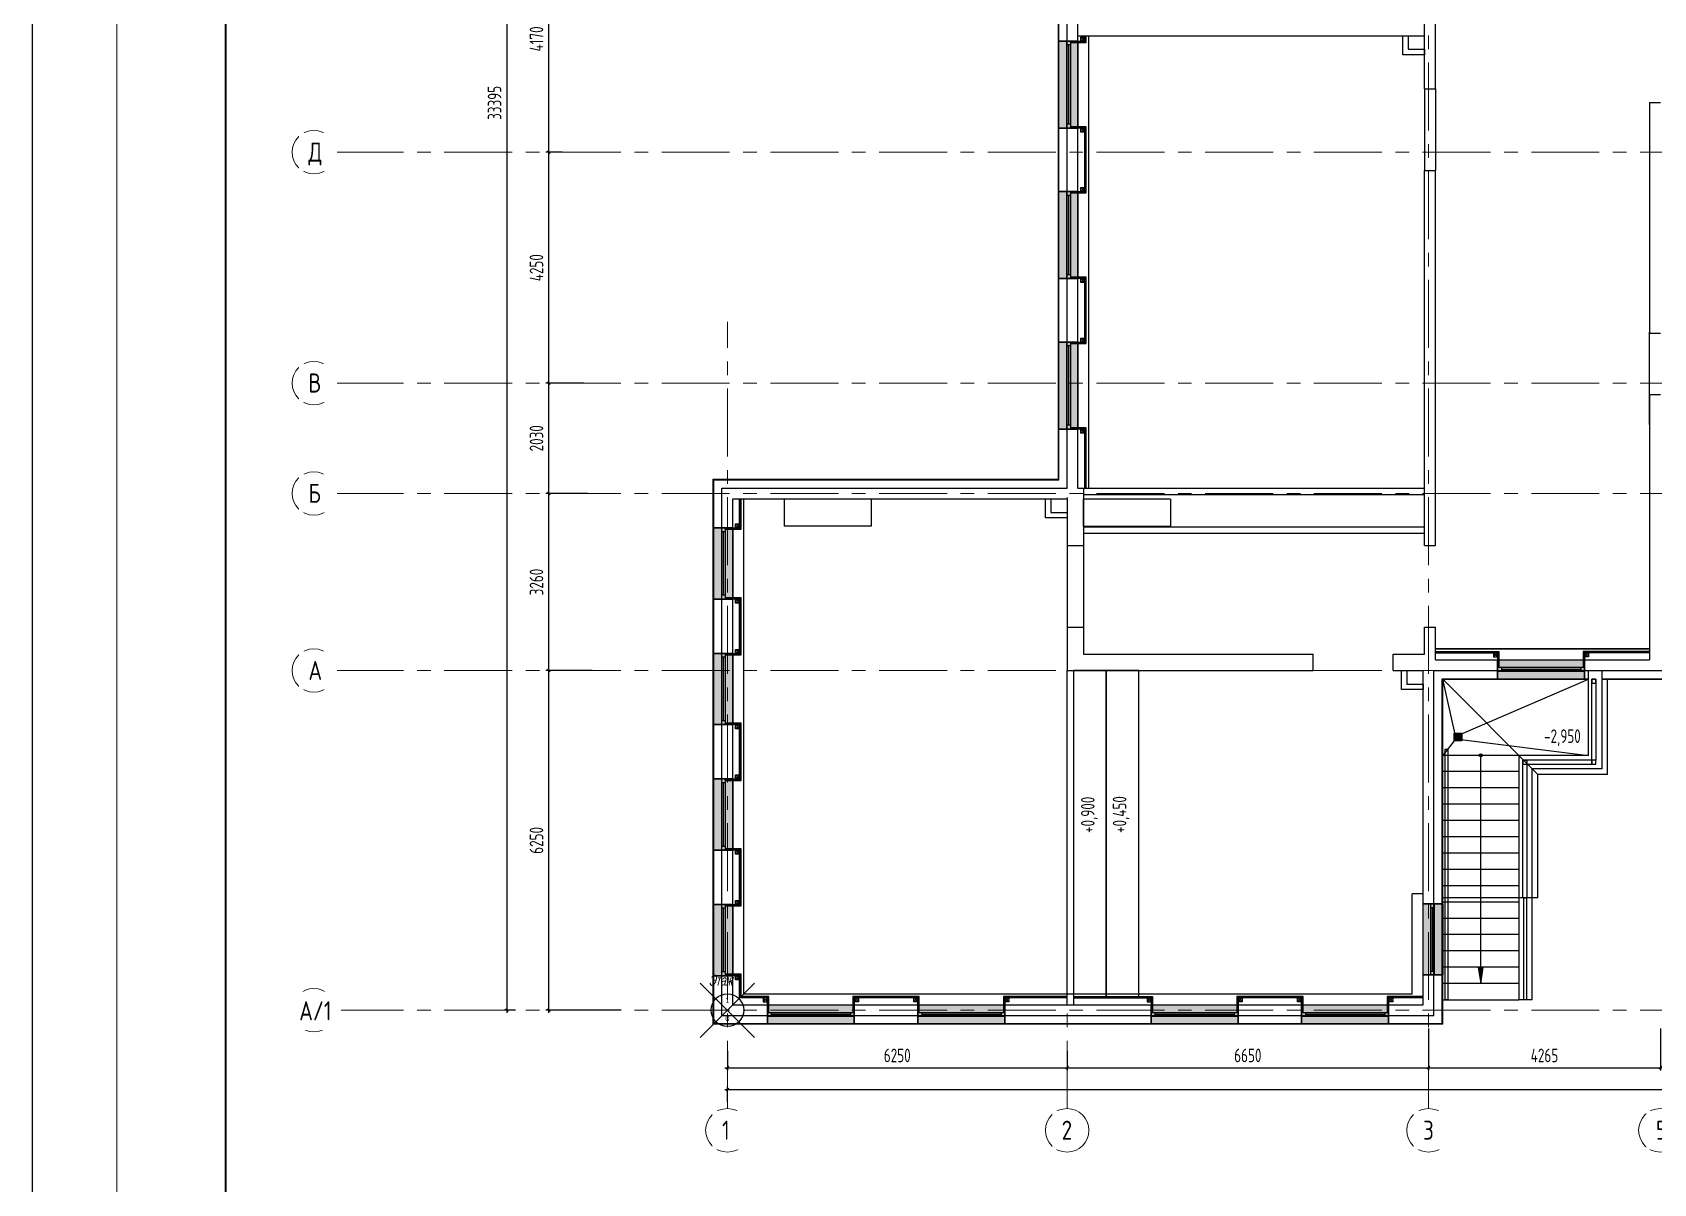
# Model space of a CAD drawing. Header units: millimetres. Extents: x -185251 to 7892985, y -102157 to 319855.
# Drawn here: x -183695 to -153868, y -81604 to -60418 of the extents above; entities that cross this region are included whole.
import ezdxf
from ezdxf import colors
from ezdxf.entities.mleader import LeaderData, LeaderLine
from ezdxf.enums import TextEntityAlignment as Align
from ezdxf.math import Vec2, Vec3

# ---------------------------------------------------------------- set-up
doc = ezdxf.new("R2010")
doc.units = ezdxf.units.MM
doc.header["$LTSCALE"] = 10
doc.linetypes.add('CENTER', pattern=[2, 1.25, -0.25, 0.25, -0.25])
for name, color, linetype, lineweight in [('013', 7, 'Continuous', 13), ('АР_Оси', 142, 'Continuous', 9), ('АР_Оси размеры', 142, 'Continuous', 9)]:
    doc.layers.add(name, color=color, linetype=linetype, lineweight=lineweight)
doc.layers.add('Aks_реперные_точки', color=7, linetype='Continuous')
doc.layers.add('Архитектура', color=251, linetype='Continuous')
doc.layers.get('0').off()
doc.layers.get('0').freeze()
doc.styles.add('Aks_ВЫНОСКИ', font='ARIALN.TTF', dxfattribs={"width": 0.8, "oblique": 15})
doc.styles.add('GOST', font='isocpeur.TTF')
doc.styles.add('ISOCPEUR', font='isocpeur.TTF', dxfattribs={"width": 0.7})
doc.styles.add('БДА100', font='romand.shx', dxfattribs={"width": 0.7})
doc.styles.add('ГОСТ 2.304', font='isocpeur.TTF', dxfattribs={"width": 0.7})
doc.dimstyles.new('БДА1', dxfattribs={"dimtxt": 2, "dimasz": 1, "dimexe": 0.7, "dimexo": 0, "dimgap": 0.8, "dimtad": 1, "dimdec": 0, "dimrnd": 1, "dimzin": 0, "dimdsep": 46, "dimtxsty": 'БДА100', "dimblk": 'OBLIQUE', "dimcen": 2, "dimdle": 1, "dimadec": 0, "dimazin": 0, "dimtfac": 1, "dimtdec": 0, "dimtmove": 1, "dimatfit": 3, "dimldrblk": 'NONE', "dimfxl": 0.7, "dimtolj": 1, "dimtzin": 0, "dimlwd": -1, "dimlwe": -1, "dimarcsym": 0})
doc.dimstyles.new('СПДС', dxfattribs={"dimscale": 100, "dimtxt": 2.5, "dimasz": 0.5, "dimexe": 0.5, "dimexo": 1, "dimgap": 1, "dimtad": 1, "dimdec": 0, "dimrnd": 5, "dimtxsty": 'ГОСТ 2.304', "dimblk": 'OBLIQUE', "dimcen": 2.5, "dimdle": 0.5, "dimadec": 0, "dimazin": 2, "dimtfac": 0.75, "dimtdec": 0, "dimtmove": 1, "dimatfit": 3, "dimfxl": 1, "dimtolj": 1, "dimarcsym": 1})

# ---------------------------------------------------------------- blocks, each defined once
blk = doc.blocks.new('_Oblique')
at = {"color": 0, "linetype": 'ByBlock', "lineweight": -2}
blk.add_line((-0.5, -0.5), (0.5, 0.5), dxfattribs=at)
blk = doc.blocks.new('*D446')
at = {"layer": 'Defpoints', "color": 0, "ltscale": 100, "transparency": 16777216}
for p in [(-174196, -72163), (-173297, -72163), (-172762, -78413)]:
    blk.add_point(p, dxfattribs=at)
at = {"layer": 'АР_Оси размеры', "color": 0, "lineweight": -2, "ltscale": 100, "transparency": 16777216}
for p, q in [((-173397, -72163), (-174246, -72163)), ((-174196, -78463), (-174196, -72113)), ((-172862, -78413), (-174246, -78413))]:
    blk.add_line(p, q, dxfattribs=at)
at = {"layer": 'АР_Оси размеры', "color": 0, "lineweight": -2, "ltscale": 100, "transparency": 16777216, "xscale": 50, "yscale": 50, "zscale": 50}
for p, rotation in [((-174196, -72163), 90), ((-174196, -78413), 270)]:
    blk.add_blockref('_Oblique', p, dxfattribs=dict(at, rotation=rotation))
at = {"layer": 'АР_Оси размеры', "color": 0, "ltscale": 100, "transparency": 16777216, "insert": (-174421, -75288), "char_height": 250, "attachment_point": 5, "rotation": 90, "style": 'ГОСТ 2.304'}
blk.add_mtext('\\A1;6250', dxfattribs=at)
blk = doc.blocks.new('*D447')
at = {"layer": 'Defpoints', "color": 0, "ltscale": 100, "transparency": 16777216}
for p in [(-174196, -68903), (-173375, -68903), (-173297, -72163)]:
    blk.add_point(p, dxfattribs=at)
at = {"layer": 'АР_Оси размеры', "color": 0, "lineweight": -2, "ltscale": 100, "transparency": 16777216}
for p, q in [((-174196, -72213), (-174196, -68853)), ((-173475, -68903), (-174246, -68903)), ((-173397, -72163), (-174246, -72163))]:
    blk.add_line(p, q, dxfattribs=at)
at = {"layer": 'АР_Оси размеры', "color": 0, "lineweight": -2, "ltscale": 100, "transparency": 16777216, "xscale": 50, "yscale": 50, "zscale": 50}
for p, rotation in [((-174196, -68903), 90), ((-174196, -72163), 270)]:
    blk.add_blockref('_Oblique', p, dxfattribs=dict(at, rotation=rotation))
at = {"layer": 'АР_Оси размеры', "color": 0, "ltscale": 100, "transparency": 16777216, "insert": (-174421, -70533), "char_height": 250, "attachment_point": 5, "rotation": 90, "style": 'ГОСТ 2.304'}
blk.add_mtext('\\A1;3260', dxfattribs=at)
blk = doc.blocks.new('*D448')
at = {"layer": 'Defpoints', "color": 0, "ltscale": 100, "transparency": 16777216}
for p in [(-170908, -79062), (-164658, -79062), (-164658, -79471)]:
    blk.add_point(p, dxfattribs=at)
at = {"layer": 'АР_Оси размеры', "color": 0, "lineweight": -2, "ltscale": 100, "transparency": 16777216}
for p, q in [((-170908, -79162), (-170908, -79521)), ((-164658, -79162), (-164658, -79521)), ((-170958, -79471), (-164608, -79471))]:
    blk.add_line(p, q, dxfattribs=at)
at = {"layer": 'АР_Оси размеры', "color": 0, "lineweight": -2, "ltscale": 100, "transparency": 16777216, "xscale": 50, "yscale": 50, "zscale": 50, "rotation": 180}
blk.add_blockref('_Oblique', (-170908, -79471), dxfattribs=at)
at = {"layer": 'АР_Оси размеры', "color": 0, "lineweight": -2, "ltscale": 100, "transparency": 16777216, "xscale": 50, "yscale": 50, "zscale": 50}
blk.add_blockref('_Oblique', (-164658, -79471), dxfattribs=at)
at = {"layer": 'АР_Оси размеры', "color": 0, "ltscale": 100, "transparency": 16777216, "insert": (-167783, -79246), "char_height": 250, "attachment_point": 5, "style": 'ГОСТ 2.304'}
blk.add_mtext('\\A1;6250', dxfattribs=at)
blk = doc.blocks.new('*D449')
at = {"layer": 'Defpoints', "color": 0, "ltscale": 100, "transparency": 16777216}
for p in [(-158008, -78648), (-164658, -79062), (-158008, -79471)]:
    blk.add_point(p, dxfattribs=at)
at = {"layer": 'АР_Оси размеры', "color": 0, "lineweight": -2, "ltscale": 100, "transparency": 16777216}
for p, q in [((-158008, -78748), (-158008, -79521)), ((-164658, -79162), (-164658, -79521)), ((-164708, -79471), (-157958, -79471))]:
    blk.add_line(p, q, dxfattribs=at)
at = {"layer": 'АР_Оси размеры', "color": 0, "lineweight": -2, "ltscale": 100, "transparency": 16777216, "xscale": 50, "yscale": 50, "zscale": 50, "rotation": 180}
blk.add_blockref('_Oblique', (-164658, -79471), dxfattribs=at)
at = {"layer": 'АР_Оси размеры', "color": 0, "lineweight": -2, "ltscale": 100, "transparency": 16777216, "xscale": 50, "yscale": 50, "zscale": 50}
blk.add_blockref('_Oblique', (-158008, -79471), dxfattribs=at)
at = {"layer": 'АР_Оси размеры', "color": 0, "ltscale": 100, "transparency": 16777216, "insert": (-161333, -79246), "char_height": 250, "attachment_point": 5, "style": 'ГОСТ 2.304'}
blk.add_mtext('\\A1;6650', dxfattribs=at)
blk = doc.blocks.new('*D450')
at = {"layer": 'Defpoints', "color": 0, "ltscale": 100, "transparency": 16777216}
for p in [(-158008, -78648), (-153743, -78648), (-153743, -79471)]:
    blk.add_point(p, dxfattribs=at)
at = {"layer": 'АР_Оси размеры', "color": 0, "lineweight": -2, "ltscale": 100, "transparency": 16777216}
for p, q in [((-158008, -78748), (-158008, -79521)), ((-153743, -78748), (-153743, -79521)), ((-158058, -79471), (-153693, -79471))]:
    blk.add_line(p, q, dxfattribs=at)
at = {"layer": 'АР_Оси размеры', "color": 0, "lineweight": -2, "ltscale": 100, "transparency": 16777216, "xscale": 50, "yscale": 50, "zscale": 50, "rotation": 180}
blk.add_blockref('_Oblique', (-158008, -79471), dxfattribs=at)
at = {"layer": 'АР_Оси размеры', "color": 0, "lineweight": -2, "ltscale": 100, "transparency": 16777216, "xscale": 50, "yscale": 50, "zscale": 50}
blk.add_blockref('_Oblique', (-153743, -79471), dxfattribs=at)
at = {"layer": 'АР_Оси размеры', "color": 0, "ltscale": 100, "transparency": 16777216, "insert": (-155875, -79246), "char_height": 250, "attachment_point": 5, "style": 'ГОСТ 2.304'}
blk.add_mtext('\\A1;4265', dxfattribs=at)
blk = doc.blocks.new('*D459')
at = {"layer": 'Defpoints', "color": 0, "ltscale": 100, "transparency": 16777216}
for p in [(-174196, -66873), (-173448, -66873), (-173375, -68903)]:
    blk.add_point(p, dxfattribs=at)
at = {"layer": 'АР_Оси размеры', "color": 0, "lineweight": -2, "ltscale": 100, "transparency": 16777216}
for p, q in [((-173548, -66873), (-174246, -66873)), ((-174196, -68953), (-174196, -66823)), ((-173475, -68903), (-174246, -68903))]:
    blk.add_line(p, q, dxfattribs=at)
at = {"layer": 'АР_Оси размеры', "color": 0, "lineweight": -2, "ltscale": 100, "transparency": 16777216, "xscale": 50, "yscale": 50, "zscale": 50}
for p, rotation in [((-174196, -66873), 90), ((-174196, -68903), 270)]:
    blk.add_blockref('_Oblique', p, dxfattribs=dict(at, rotation=rotation))
at = {"layer": 'АР_Оси размеры', "color": 0, "ltscale": 100, "transparency": 16777216, "insert": (-174421, -67888), "char_height": 250, "attachment_point": 5, "rotation": 90, "style": 'ГОСТ 2.304'}
blk.add_mtext('\\A1;2030', dxfattribs=at)
blk = doc.blocks.new('*D460')
at = {"layer": 'Defpoints', "color": 0, "ltscale": 100, "transparency": 16777216}
for p in [(-174196, -62623), (-173846, -62623), (-173448, -66873)]:
    blk.add_point(p, dxfattribs=at)
at = {"layer": 'АР_Оси размеры', "color": 0, "lineweight": -2, "ltscale": 100, "transparency": 16777216}
for p, q in [((-173946, -62623), (-174246, -62623)), ((-174196, -66923), (-174196, -62573)), ((-173548, -66873), (-174246, -66873))]:
    blk.add_line(p, q, dxfattribs=at)
at = {"layer": 'АР_Оси размеры', "color": 0, "lineweight": -2, "ltscale": 100, "transparency": 16777216, "xscale": 50, "yscale": 50, "zscale": 50}
for p, rotation in [((-174196, -62623), 90), ((-174196, -66873), 270)]:
    blk.add_blockref('_Oblique', p, dxfattribs=dict(at, rotation=rotation))
at = {"layer": 'АР_Оси размеры', "color": 0, "ltscale": 100, "transparency": 16777216, "insert": (-174421, -64748), "char_height": 250, "attachment_point": 5, "rotation": 90, "style": 'ГОСТ 2.304'}
blk.add_mtext('\\A1;4250', dxfattribs=at)
blk = doc.blocks.new('*D461')
at = {"layer": 'Defpoints', "color": 0, "ltscale": 100, "transparency": 16777216}
for p in [(-174196, -58453), (-173378, -58453), (-173846, -62623)]:
    blk.add_point(p, dxfattribs=at)
at = {"layer": 'АР_Оси размеры', "color": 0, "lineweight": -2, "ltscale": 100, "transparency": 16777216}
for p, q in [((-173478, -58453), (-174246, -58453)), ((-174196, -62673), (-174196, -58403)), ((-173946, -62623), (-174246, -62623))]:
    blk.add_line(p, q, dxfattribs=at)
at = {"layer": 'АР_Оси размеры', "color": 0, "lineweight": -2, "ltscale": 100, "transparency": 16777216, "xscale": 50, "yscale": 50, "zscale": 50}
for p, rotation in [((-174196, -58453), 90), ((-174196, -62623), 270)]:
    blk.add_blockref('_Oblique', p, dxfattribs=dict(at, rotation=rotation))
at = {"layer": 'АР_Оси размеры', "color": 0, "ltscale": 100, "transparency": 16777216, "insert": (-174421, -60538), "char_height": 250, "attachment_point": 5, "rotation": 90, "style": 'ГОСТ 2.304'}
blk.add_mtext('\\A1;4170', dxfattribs=at)
blk = doc.blocks.new('*D268')
at = {"layer": 'Defpoints', "color": 0, "ltscale": 100, "transparency": 16777216}
for p in [(-102493, -79874), (-170908, -80199), (-102493, -80199)]:
    blk.add_point(p, dxfattribs=at)
at = {"layer": 'АР_Оси размеры', "color": 0, "lineweight": -2, "ltscale": 100, "transparency": 16777216}
for p, q in [((-170958, -79874), (-102443, -79874)), ((-170908, -80099), (-170908, -79824)), ((-102493, -80099), (-102493, -79824))]:
    blk.add_line(p, q, dxfattribs=at)
at = {"layer": 'АР_Оси размеры', "color": 0, "lineweight": -2, "ltscale": 100, "transparency": 16777216, "xscale": 50, "yscale": 50, "zscale": 50, "rotation": 180}
blk.add_blockref('_Oblique', (-170908, -79874), dxfattribs=at)
at = {"layer": 'АР_Оси размеры', "color": 0, "lineweight": -2, "ltscale": 100, "transparency": 16777216, "xscale": 50, "yscale": 50, "zscale": 50}
blk.add_blockref('_Oblique', (-102493, -79874), dxfattribs=at)
at = {"layer": 'АР_Оси размеры', "color": 0, "ltscale": 100, "transparency": 16777216, "insert": (-136100, -79649), "char_height": 250, "attachment_point": 5, "style": 'ГОСТ 2.304'}
blk.add_mtext('\\A1;68415', dxfattribs=at)
blk = doc.blocks.new('*U235')
h = blk.add_hatch(color=256)
h.dxf.hatch_style = 1
edge = h.paths.add_edge_path()
edge.add_arc((0, 0), 27.6, 359.64, 719.64)
h = blk.add_hatch(color=256)
h.dxf.hatch_style = 1
h.paths.add_polyline_path([(3900, -44), (3900, 44), (4200, 0)])
blk.add_line((4200, 0), (0, 0))
blk.add_lwpolyline([(3900, 44), (3900, -44), (4200, 0), (3900, 44)])
blk.add_circle((0, 0), 27.6)
blk = doc.blocks.new('_DOTSMALL')
at = {"color": 0, "linetype": 'ByBlock', "const_width": 0.5}
blk.add_lwpolyline([(-0.0625, 0, 1), (0.0625, 0, 1)], format="xyb", close=True, dxfattribs=at)
blk = doc.blocks.new('A$Ce02d65bd')
at = {"ltscale": 100}
for points in [[(0, 0), (0, 75), (75, 75), (75, 0), (0, 0)], [(0, 0), (75, 75)], [(0, 75), (75, 0)]]:
    blk.add_lwpolyline(points, dxfattribs=at)
blk = doc.blocks.new('*D666')
at = {"layer": 'Defpoints', "color": 0, "ltscale": 100, "transparency": 16777216}
for p in [(-173854, -45018), (-174967, -78413), (-174708, -78413)]:
    blk.add_point(p, dxfattribs=at)
at = {"layer": 'АР_Оси размеры', "color": 0, "lineweight": -2, "ltscale": 100, "transparency": 16777216}
for p, q in [((-173954, -45018), (-175017, -45018)), ((-174967, -44968), (-174967, -78463)), ((-174808, -78413), (-175017, -78413))]:
    blk.add_line(p, q, dxfattribs=at)
at = {"layer": 'АР_Оси размеры', "color": 0, "lineweight": -2, "ltscale": 100, "transparency": 16777216, "xscale": 50, "yscale": 50, "zscale": 50}
for p, rotation in [((-174967, -45018), 90), ((-174967, -78413), 270)]:
    blk.add_blockref('_Oblique', p, dxfattribs=dict(at, rotation=rotation))
at = {"layer": 'АР_Оси размеры', "color": 0, "ltscale": 100, "transparency": 16777216, "insert": (-175192, -61715), "char_height": 250, "attachment_point": 5, "rotation": 90, "style": 'ГОСТ 2.304'}
blk.add_mtext('\\A1;33395', dxfattribs=at)
blk = doc.blocks.new('*U103')
at = {"true_color": 0xffffff}
h = blk.add_hatch(color=7, dxfattribs=at)
h.dxf.hatch_style = 1
h.paths.add_polyline_path([(-1600, 140), (0, 140), (0, -220), (-1600, -220)])
at = {"lineweight": 30}
for p, q in [((-1600, 140), (-1600, -220)), ((0, 140), (0, -220))]:
    blk.add_line(p, q, dxfattribs=at)
for p, q in [((-1600, 140), (0, 140)), ((-1600, 140), (-1600, 140)), ((-1600, 140), (-1600, 140)), ((-1600, 0), (0, 0)), ((0, 140), (0, 140)), ((0, 140), (0, 140)), ((-1600, -70), (0, -70)), ((0, -220), (-1600, -220)), ((-1530, 0), (-1530, -70)), ((-1530, -35), (-70, -35)), ((-70, 0), (-70, -70))]:
    blk.add_line(p, q)
blk = doc.blocks.new('*U104')
at = {"true_color": 0xffffff}
h = blk.add_hatch(color=7, dxfattribs=at)
h.dxf.hatch_style = 1
h.paths.add_polyline_path([(-1310, 140), (0, 140), (0, -220), (-1310, -220)])
at = {"lineweight": 30}
for p, q in [((-1310, 140), (-1310, -220)), ((0, 140), (0, -220))]:
    blk.add_line(p, q, dxfattribs=at)
for p, q in [((-1310, 140), (0, 140)), ((-1310, 140), (-1310, 140)), ((-1310, 140), (-1310, 140)), ((-1310, 0), (0, 0)), ((0, 140), (0, 140)), ((0, 140), (0, 140)), ((-1310, -70), (0, -70)), ((0, -220), (-1310, -220)), ((-1240, 0), (-1240, -70)), ((-1240, -35), (-70, -35)), ((-70, 0), (-70, -70))]:
    blk.add_line(p, q)
blk = doc.blocks.new('*U40')
at = {"true_color": 0xffffff}
h = blk.add_hatch(color=7, dxfattribs=at)
h.dxf.hatch_style = 1
h.paths.add_polyline_path([(-1600, -140), (0, -140), (0, 220), (-1600, 220)])
at = {"lineweight": 30}
for p, q in [((-1600, -140), (-1600, 220)), ((0, -140), (0, 220))]:
    blk.add_line(p, q, dxfattribs=at)
for p, q in [((0, 220), (-1600, 220)), ((-1600, 70), (0, 70)), ((-1600, 0), (0, 0)), ((-1530, 0), (-1530, 70)), ((-1530, 35), (-70, 35)), ((-70, 0), (-70, 70)), ((-1600, -140), (0, -140)), ((-1600, -140), (-1600, -140)), ((-1600, -140), (-1600, -140)), ((0, -140), (0, -140)), ((0, -140), (0, -140))]:
    blk.add_line(p, q)
blk = doc.blocks.new('*U108')
at = {"true_color": 0xffffff}
h = blk.add_hatch(color=7, dxfattribs=at)
h.dxf.hatch_style = 1
h.paths.add_polyline_path([(-1310, -140), (0, -140), (0, 220), (-1310, 220)])
at = {"lineweight": 30}
for p, q in [((-1310, -140), (-1310, 220)), ((0, -140), (0, 220))]:
    blk.add_line(p, q, dxfattribs=at)
for p, q in [((0, 220), (-1310, 220)), ((-1310, 70), (0, 70)), ((-1310, 0), (0, 0)), ((-1240, 0), (-1240, 70)), ((-1240, 35), (-70, 35)), ((-70, 0), (-70, 70)), ((-1310, -140), (0, -140)), ((-1310, -140), (-1310, -140)), ((-1310, -140), (-1310, -140)), ((0, -140), (0, -140)), ((0, -140), (0, -140))]:
    blk.add_line(p, q)
blk = doc.blocks.new('Aks_Реперная_Точка')
at = {"layer": 'Aks_реперные_точки', "linetype": 'ByBlock'}
for p, q in [((5, 5), (-5, -5)), ((-5, 5), (5, -5))]:
    blk.add_line(p, q, dxfattribs=at)
blk.add_circle((0, 0), 3, dxfattribs=at)
at = {"layer": 'Aks_реперные_точки', "linetype": 'ByBlock', "style": 'Aks_ВЫНОСКИ', "oblique": 15, "width": 0.8}
blk.add_text('Этаж', height=2, dxfattribs=at).set_placement((-3.5, 4.5))
at = {"layer": 'Aks_реперные_точки', "linetype": 'ByBlock', "style": 'Aks_ВЫНОСКИ'}
blk.add_attdef('Floor', text='', height=1, dxfattribs=at).set_placement((0, 1), align=Align.BOTTOM_CENTER)
blk.add_attdef('Elevation', text='', height=1, dxfattribs=at).set_placement((0, -1), align=Align.TOP_CENTER)
blk = doc.blocks.new('*D681')
at = {"layer": 'Defpoints', "color": 0, "transparency": 16777216}
for p, q in [((-15.52, -5), (-15.52, 599)), ((0, 594), (-19.02, 594)), ((0, 0), (-19.02, 0))]:
    blk.add_line(p, q, dxfattribs=at)
at = {"layer": 'Defpoints', "color": 0, "lineweight": 30, "transparency": 16777216}
for p in [(-15.52, 594), (0, 594), (0, 0)]:
    blk.add_point(p, dxfattribs=at)
at = {"layer": 'Defpoints', "color": 0, "transparency": 16777216, "xscale": 5, "yscale": 5, "zscale": 5}
for p, rotation in [((-15.52, 594), 90), ((-15.52, 0), 270)]:
    blk.add_blockref('_Oblique', p, dxfattribs=dict(at, rotation=rotation))
at = {"layer": 'Defpoints', "color": 0, "lineweight": 0, "transparency": 16777216, "insert": (-24.52, 148.5), "char_height": 10, "attachment_point": 5, "rotation": 90, "style": 'БДА100'}
blk.add_mtext('\\A1;594', dxfattribs=at)
blk = doc.blocks.new('_None')
blk = doc.blocks.new('*U679')
at = {"color": 44, "lineweight": 20, "ltscale": 10}
blk.add_line((0, 594), (0, 0), dxfattribs=at)
at = {"color": 137, "lineweight": 35, "ltscale": 10}
blk.add_line((20, 589), (20, 5), dxfattribs=at)
at = {"color": 44, "lineweight": 13, "style": 'GOST', "oblique": 10, "width": 0.8}
for tag in ['ФОРМАТВЕРТ', 'ФОРМАТГОРИЗ']:
    blk.add_attdef(tag, (789.98, 1.6), '', height=2, dxfattribs=at)
at = {"layer": 'Defpoints', "color": 251, "lineweight": 0}
dim = blk.add_linear_dim(base=(-15.52, 594), p1=(0, 0), p2=(0, 594), angle=90, dimstyle='БДА1', override={"dimscale": 5}, dxfattribs=at)
dim.commit()
dim.dimension.update_dxf_attribs({"geometry": '*D681', "text_midpoint": (-15.52, 148.5), "dimtype": 160})

msp = doc.modelspace()

# ---------------------------------------------------------------- linework, layer by layer
at = {"layer": 'АР_Оси', "linetype": 'CENTER', "ltscale": 100}
for p, q in [((-164658, -80224.2), (-164658, -46340.2)), ((-158008, -80224.2), (-158008, -50841.6)), ((-178117, -62622.9), (-99874.6, -62622.9)), ((-170908, -80224.2), (-170908, -65746)), ((-178117, -66872.9), (-99874.6, -66872.9)), ((-178117, -68902.9), (-99874.6, -68902.9)), ((-178117, -72162.9), (-99874.6, -72162.9)), ((-178117, -78412.9), (-99874.6, -78412.9))]:
    msp.add_line(p, q, dxfattribs=at)
at = {"layer": 'АР_Оси', "ltscale": 0.5}
for centre in [(-178517, -62622.9), (-178517, -66872.9), (-178517, -68902.9), (-178517, -72162.9), (-178517, -78412.9), (-170908, -80624.2), (-164658, -80624.2), (-158008, -80624.2), (-153743, -80624.2)]:
    msp.add_circle(centre, 400, dxfattribs=at)
at = {"layer": 'Архитектура', "lineweight": 25, "transparency": 33554684}
for p, q in [((-164658, -68802.9), (-164658, -50932.9)), ((-164458, -68802.9), (-164458, -51132.9)), ((-164818, -68642.9), (-164818, -51732.9)), ((-164808, -68652.9), (-164808, -51722.9)), ((-158083, -61457.9), (-158083, -60087.7)), ((-157883, -61457.9), (-157883, -60087.7)), ((-164258, -68802.9), (-164258, -60477.9)), ((-158083, -61457.9), (-157883, -61457.9)), ((-158083, -61457.9), (-158083, -62957.9)), ((-157883, -61457.9), (-157883, -62957.9)), ((-153943, -61710.4), (-153943, -65951.8)), ((-153943, -61710.4), (-153743, -61710.4)), ((-158083, -69862.9), (-158083, -62957.9)), ((-158083, -62957.9), (-157883, -62957.9)), ((-157883, -69862.9), (-157883, -62957.9)), ((-153943, -67634.8), (-153943, -65934.8)), ((-153943, -65951.8), (-153743, -65951.8)), ((-153943, -67081.8), (-153943, -71962.9)), ((-153943, -67081.8), (-153743, -67081.8)), ((-171168.3, -68642.9), (-164818, -68642.9)), ((-171158.3, -68652.9), (-164808, -68652.9)), ((-171008, -78512.9), (-171008, -68802.9)), ((-171008, -68802.9), (-164658, -68802.9)), ((-164458, -68802.9), (-164358, -68802.9)), ((-164358, -68802.9), (-164358, -69862.9)), ((-170808, -78312.9), (-170808, -69002.9)), ((-170808, -69002.9), (-164658, -69002.9)), ((-170608, -78112.9), (-170608, -69002.9)), ((-168263, -69005.2), (-169863, -69005.2)), ((-169863, -69005.2), (-169863, -69505.2)), ((-168263, -69005.2), (-168263, -69505.2)), ((-164658, -69002.9), (-164658, -69862.9)), ((-162758, -69005.2), (-164358, -69005.2)), ((-164358, -69005.2), (-164358, -69505.2)), ((-164358, -69505.2), (-164358, -69005.2)), ((-162758, -69005.2), (-162758, -69505.2)), ((-168263, -69505.2), (-169863, -69505.2)), ((-164358, -69505.2), (-162758, -69505.2)), ((-164658, -69862.9), (-164358, -69862.9)), ((-164658, -69862.9), (-164658, -71362.9)), ((-164358, -69862.9), (-164358, -71362.9)), ((-158083, -69862.9), (-157883, -69862.9)), ((-164658, -71362.9), (-164658, -72162.9)), ((-164658, -71362.9), (-164358, -71362.9)), ((-164358, -71362.9), (-164358, -71862.9)), ((-158083, -71862.9), (-158083, -71362.9)), ((-158083, -71362.9), (-157883, -71362.9)), ((-157883, -71962.9), (-157883, -71362.9)), ((-164358, -71862.9), (-160128, -71862.9)), ((-160128, -72162.9), (-160128, -71862.9)), ((-158658, -71862.9), (-158083, -71862.9)), ((-158658, -72162.9), (-158658, -71862.9)), ((-157883, -71762.9), (-153943, -71762.9)), ((-153943, -71762.9), (-157883, -71762.9)), ((-164658, -72162.9), (-160128, -72162.9)), ((-158658, -72162.9), (-158108, -72162.9)), ((-158108, -78312.9), (-158108, -72162.9)), ((-157908, -78512.9), (-157908, -72162.9)), ((-157908, -72162.9), (-149788, -72162.9)), ((-157883, -71962.9), (-153943, -71962.9)), ((-155064.5, -73722.8, 1.8), (-155064.5, -72162.9, 1.8)), ((-154816.6, -73972.8), (-154816.6, -72162.9)), ((-157758, -78662.9), (-157758, -72312.9)), ((-157758, -72312.9), (-155064.5, -72312.9)), ((-157748, -78672.9), (-157748, -72322.9)), ((-157748, -72322.9), (-155064.5, -72322.9)), ((-155999.5, -74072.8, 1.8), (-157748, -72322.9)), ((-154816.6, -72312.9), (-149638, -72312.9)), ((-154816.6, -72322.9), (-149628, -72322.9)), ((-154714.5, -74072.8, 1.8), (-154714.5, -72322.9, 1.8)), ((-157416.4, -73358.7), (-157516.4, -73358.7)), ((-157492, -73434.2), (-157492, -73334.2)), ((-157466.4, -73434.2), (-157466.4, -73334.2)), ((-157439.7, -73434.2), (-157439.7, -73334.2)), ((-157416.4, -73384.2), (-157516.4, -73384.2)), ((-157416.4, -73409.8), (-157516.4, -73409.8)), ((-156350, -73722.9, 0), (-156349.6, -78222.9)), ((-155064.5, -73722.8, 1.8), (-156349.6, -73722.9)), ((-156099.5, -78222.9), (-156099.5, -73972.8, 0)), ((-154814.5, -73972.8, 1.8), (-156099.5, -73972.8)), ((-155999.5, -76344.3), (-155999.5, -74072.8, 1.8)), ((-154714.5, -74072.8, 1.8), (-155999.5, -74072.8, 1.8)), ((-156349.5, -74622.9), (-157747.9, -74622.9)), ((-156349.5, -74922.9), (-157747.9, -74922.9)), ((-156349.5, -75222.9), (-157748, -75222.9)), ((-156349.5, -75522.9), (-157748, -75522.9)), ((-156349.6, -75822.9), (-157748, -75822.9)), ((-158308, -78112.9), (-158308, -76273.8)), ((-158108, -76273.8), (-158308, -76273.8)), ((-156349.6, -76122.9), (-157748, -76122.9)), ((-155999.5, -76344.3), (-157748, -76344.3)), ((-156349.6, -76422.9), (-157748, -76422.9)), ((-156349.6, -76422.9), (-156349.6, -76722.9)), ((-156349.6, -76722.9), (-157748, -76722.9)), ((-156349.6, -76722.9), (-156349.6, -77022.9)), ((-156349.6, -77022.9), (-157748, -77022.9)), ((-156349.6, -77022.9), (-156349.6, -77322.9)), ((-156349.6, -77322.9), (-157748, -77322.9)), ((-156349.6, -77322.9), (-156349.6, -77622.9)), ((-156349.6, -77622.9), (-157748, -77622.9)), ((-156349.6, -77622.9), (-156349.6, -77922.9)), ((-170608, -78112.9), (-164657.9, -78112.9)), ((-164657.9, -78112.9), (-158308, -78112.9)), ((-156349.6, -77922.9), (-157748, -77922.9)), ((-170808, -78312.9), (-158108, -78312.9)), ((-157748, -78222.9), (-156349.6, -78222.9)), ((-171008, -78512.9), (-157908, -78512.9))]:
    msp.add_line(p, q, dxfattribs=at)
for points in [[(-164643.6, -60577.9), (-164332.3, -60577.9), (-164332.3, -60477.9)], [(-164598, -60602.9), (-164307.3, -60602.9), (-164307.3, -60477.9)], [(-164598, -60590.4), (-164319.8, -60590.4), (-164319.8, -60477.9)], [(-164458, -60477.9), (-158083, -60477.9)], [(-164643.6, -63347.9), (-164332.3, -63347.9), (-164332.3, -62177.9), (-164710.1, -62177.9)], [(-164598, -63372.9), (-164307.3, -63372.9), (-164307.3, -62152.9), (-164598, -62152.9)], [(-164598, -63360.4), (-164319.8, -63360.4), (-164319.8, -62165.4), (-164598, -62165.4)], [(-164643.6, -66117.9), (-164332.3, -66117.9), (-164332.3, -64947.9), (-164710.1, -64947.9)], [(-164598, -66142.9), (-164307.3, -66142.9), (-164307.3, -64922.9), (-164598, -64922.9)], [(-164598, -66130.4), (-164319.8, -66130.4), (-164319.8, -64935.4), (-164598, -64935.4)], [(-164307.3, -68802.9), (-164307.3, -67692.9), (-164598, -67692.9)], [(-164319.8, -68802.9), (-164319.8, -67705.4), (-164598, -67705.4)], [(-164332.3, -68802.9), (-164332.3, -67717.9), (-164598, -67717.9)], [(-171168, -78672.9), (-171168.3, -68642.9)], [(-171158, -78662.9), (-171158.3, -68652.9)], [(-164358, -68802.9), (-158083, -68802.9)], [(-170948.3, -69563), (-170657.6, -69563), (-170657.6, -69002.9)], [(-170948.3, -69550.5), (-170670.1, -69550.5), (-170670.1, -69002.9)], [(-170948.3, -69538), (-170682.6, -69538), (-170682.6, -69002.9)], [(-164358, -68922.9), (-158083, -68922.9)], [(-158083, -69522.9), (-164358, -69522.9)], [(-158083, -69642.9), (-164358, -69642.9)], [(-170948.3, -71873), (-170657.6, -71873), (-170657.6, -70823), (-170948.3, -70823)], [(-170948.3, -71860.5), (-170670.1, -71860.5), (-170670.1, -70835.5), (-170948.3, -70835.5)], [(-170948.3, -71848), (-170682.6, -71848), (-170682.6, -70848), (-170948.3, -70848)], [(-157883, -71812.1), (-156713, -71812.2), (-156713, -72102.9)], [(-157883, -71824.6), (-156725.5, -71824.7), (-156725.5, -72102.9)], [(-157883, -71837.1), (-156738, -71837.2), (-156738, -72102.9)], [(-153943, -71812.1), (-153943, -71812.1), (-155163, -71812.2), (-155163, -72102.9)], [(-153943, -71824.6), (-155150.5, -71824.7), (-155150.5, -72102.9)], [(-153943, -71837.1), (-155138, -71837.2), (-155138, -72102.9)], [(-164657.9, -78312.9), (-164658, -72162.9)], [(-164538, -72162.9), (-164537.9, -78312.9)], [(-157516.4, -73334.2), (-157748, -72322.9)], [(-157416.4, -73334.2), (-155064.5, -72322.9)], [(-170948.3, -74183), (-170657.6, -74183), (-170657.6, -73133), (-170948.3, -73133)], [(-170948.3, -74170.5), (-170670.1, -74170.5), (-170670.1, -73145.5), (-170948.3, -73145.5)], [(-170948.3, -74158), (-170682.6, -74158), (-170682.6, -73158), (-170948.3, -73158)], [(-157516.4, -73434.2), (-157747.9, -73722.9)], [(-157416.4, -73434.2), (-155064.5, -73722.8)], [(-156349.5, -73722.9), (-157747.9, -73722.9)], [(-156349.5, -74022.9), (-157747.9, -74022.9)], [(-156349.5, -74322.9), (-156349.5, -74322.9), (-157747.9, -74322.9)], [(-170948.2, -76493), (-170657.5, -76493), (-170657.5, -75443), (-170948.2, -75443)], [(-170948.2, -76480.5), (-170670, -76480.5), (-170670, -75455.5), (-170948.2, -75455.5)], [(-170948.3, -76468), (-170682.5, -76468), (-170682.5, -75468), (-170948.2, -75468)], [(-170148, -78453.2), (-170148, -78162.4), (-170657.5, -78162.4), (-170657.5, -77753), (-170948.2, -77753)], [(-170160.5, -78453.2), (-170160.5, -78174.9), (-170670, -78174.9), (-170670, -77765.5), (-170948.2, -77765.5)], [(-170173, -78453.2), (-170173, -78187.4), (-170682.5, -78187.4), (-170682.5, -77778), (-170948.2, -77778)], [(-167378, -78452.9), (-167378, -78162.1), (-168598, -78162.2), (-168598, -78452.9)], [(-167390.5, -78452.9), (-167390.5, -78174.6), (-168585.5, -78174.7), (-168585.5, -78452.9)], [(-167403, -78452.9), (-167403, -78187.1), (-168573, -78187.2), (-168573, -78452.9)], [(-164657.9, -78162.1), (-165828, -78162.2), (-165828, -78452.9)], [(-164657.9, -78174.6), (-165815.5, -78174.7), (-165815.5, -78452.9)], [(-164657.9, -78187.1), (-165803, -78187.2), (-165803, -78452.9)], [(-164537.9, -78162.1), (-163088, -78162.2), (-163088, -78452.9)], [(-164537.9, -78174.6), (-163100.5, -78174.7), (-163100.5, -78452.9)], [(-164537.9, -78187.1), (-163113, -78187.2), (-163113, -78452.9)], [(-160318, -78452.9), (-160318, -78162.1), (-161538, -78162.2), (-161538, -78452.9)], [(-160330.5, -78452.9), (-160330.5, -78174.6), (-161525.5, -78174.7), (-161525.5, -78452.9)], [(-160343, -78452.9), (-160343, -78187.1), (-161513, -78187.2), (-161513, -78452.9)], [(-158108, -78162.1), (-158768, -78162.2), (-158768, -78452.9)], [(-158108, -78174.6), (-158755.5, -78174.7), (-158755.5, -78452.9)], [(-158108, -78187.1), (-158743, -78187.2), (-158743, -78452.9)], [(-156099.5, -78222.9), (-156349.6, -78222.9)], [(-157748, -78672.9), (-171168, -78672.9)], [(-157758, -78662.9), (-171158, -78662.9)]]:
    msp.add_lwpolyline(points, dxfattribs=at)
for points in [[(-158083, -60827.9), (-158483, -60827.9), (-158483, -60477.9), (-158383, -60477.9), (-158383, -60727.9), (-158083, -60727.9)], [(-164658, -69352.9), (-165058, -69352.9), (-165058, -69002.9), (-164958, -69002.9), (-164958, -69252.9), (-164658, -69252.9)], [(-157933, -71812.1), (-157933, -71812.1)], [(-164538, -72162.9), (-164538, -78162.2), (-163938, -78162.2), (-163938, -72162.9)], [(-163938, -72162.9), (-163938, -78162.2), (-163337.9, -78162.2), (-163337.9, -72162.9)], [(-158108, -72512.9), (-158508, -72512.9), (-158508, -72162.9), (-158408, -72162.9), (-158408, -72412.9), (-158108, -72412.9)], [(-155004.6, -72318.8), (-154930.8, -72318.8), (-154930.8, -73812.8), (-155004.6, -73812.8)], [(-155004.6, -72393), (-154930.8, -72393), (-154930.8, -72318.8), (-155004.6, -72318.8)], [(-157396.4, -73314.2), (-157396.4, -73454.2), (-157536.4, -73454.2), (-157536.4, -73314.2)], [(-157416.4, -73334.2), (-157416.4, -73434.2), (-157516.4, -73434.2), (-157516.4, -73334.2)], [(-157650.3, -73607.3), (-157650.3, -78222.9), (-157699.8, -78222.9), (-157699.8, -73607.3)], [(-156272.3, -73812.8), (-156272.3, -73886.5), (-155004.6, -73886.5), (-155004.6, -73812.8)], [(-156272.3, -73812.8), (-156198.6, -73812.8), (-156198.1, -76344.3), (-156271.8, -76344.3)], [(-155004.6, -73886.9), (-154930.8, -73886.9), (-154930.8, -73812.8), (-155004.6, -73812.8)], [(-156252.6, -76344.3), (-156203.2, -76344.3), (-156203.2, -78222.9), (-156252.6, -78222.9)]]:
    msp.add_lwpolyline(points, close=True, dxfattribs=at)

# ---------------------------------------------------------------- block references
at = {"layer": 'Aks_реперные_точки', "linetype": 'ByBlock', "xscale": 100, "yscale": 100, "zscale": 100}
msp.add_blockref('Aks_Реперная_Точка', (-170908, -78412.9), dxfattribs=at).add_auto_attribs({'Floor': '1', 'Elevation': '0'})
at = {"layer": 'Архитектура', "lineweight": 25, "transparency": 33554684}
for name, p, rotation in [('A$Ce02d65bd', (-164332.3, -60577.9), 90), ('*U103', (-164598, -62177.9), 270), ('A$Ce02d65bd', (-164332.3, -62252.9), 90), ('*U103', (-164598, -64947.9), 270), ('A$Ce02d65bd', (-164332.3, -63347.9), 90), ('A$Ce02d65bd', (-164332.3, -65022.9), 90), ('*U103', (-164598, -67717.9), 270), ('A$Ce02d65bd', (-164332.3, -66117.9), 90), ('A$Ce02d65bd', (-164332.3, -67792.9), 90), ('A$Ce02d65bd', (-170682.6, -69538), 90), ('*U104', (-170948.3, -70848), 270), ('A$Ce02d65bd', (-170682.6, -70923), 90), ('*U104', (-170948.3, -73158), 270), ('A$Ce02d65bd', (-170682.6, -71848), 90), ('A$Ce02d65bd', (-155063, -71837.2), 180), ('A$Ce02d65bd', (-170682.6, -73233), 90), ('*U235', (-157048.7, -73722.9), 270), ('*U104', (-170948.3, -75468), 270), ('A$Ce02d65bd', (-170682.6, -74158), 90), ('A$Ce02d65bd', (-170682.5, -75543), 90), ('*U104', (-170948.2, -77778), 270), ('A$Ce02d65bd', (-170682.5, -76468), 90), ('A$Ce02d65bd', (-170682.5, -77853), 90), ('A$Ce02d65bd', (-168498, -78187.2), 180), ('A$Ce02d65bd', (-167403, -78187.1), 180), ('A$Ce02d65bd', (-165728, -78187.2), 180), ('A$Ce02d65bd', (-161438, -78187.2), 180), ('A$Ce02d65bd', (-160343, -78187.1), 180), ('A$Ce02d65bd', (-158668, -78187.2), 180)]:
    msp.add_blockref(name, p, dxfattribs=dict(at, rotation=rotation))
at = {"layer": 'Архитектура', "lineweight": 25, "transparency": 33554684, "xscale": -1}
for name, p, rotation in [('A$Ce02d65bd', (-156813, -71837.2), 180), ('*U40', (-155138, -72102.9), 180), ('*U108', (-157968, -76452.9), 270), ('A$Ce02d65bd', (-170248, -78187.4), 180), ('*U40', (-168573, -78452.9), 180), ('*U40', (-165803, -78452.9), 180), ('A$Ce02d65bd', (-163188, -78187.2), 180), ('*U40', (-161513, -78452.9), 180), ('*U40', (-158743, -78452.9), 180)]:
    msp.add_blockref(name, p, dxfattribs=dict(at, rotation=rotation))

# ---------------------------------------------------------------- dimensions: what is measured, and where the dimension line sits
at = {"layer": 'АР_Оси размеры', "ltscale": 100}
for base, p1, p2, picture, middle in [((-174966.5, -78412.9), (-173854, -45017.9), (-174708, -78412.9), '*D666', (-175191.5, -61715.4)), ((-174196, -58452.9), (-173846.1, -62622.9), (-173378.2, -58452.9), '*D461', (-174421, -60537.9)), ((-174196, -62622.9), (-173448.1, -66872.9), (-173846.1, -62622.9), '*D460', (-174421, -64747.9)), ((-174196, -66872.9), (-173374.6, -68902.9), (-173448.1, -66872.9), '*D459', (-174421, -67887.9)), ((-174196, -68902.9), (-173297.3, -72162.9), (-173374.6, -68902.9), '*D447', (-174421, -70532.9)), ((-174196, -72162.9), (-172762.3, -78412.9), (-173297.3, -72162.9), '*D446', (-174421, -75287.9))]:
    dim = msp.add_linear_dim(base=base, p1=p1, p2=p2, angle=90, dimstyle='СПДС', dxfattribs=at)
    dim.commit()
    dim.dimension.update_dxf_attribs({"geometry": picture, "text_midpoint": middle})
for base, p1, p2, picture, middle in [((-158008, -79471.5), (-164658, -79061.6), (-158008, -78647.7), '*D449', (-161333, -79246.5)), ((-153743, -79471.5), (-158008, -78647.7), (-153743, -78647.7), '*D450', (-155875.5, -79246.5)), ((-164658, -79471.5), (-170908, -79061.6), (-164658, -79061.6), '*D448', (-167783, -79246.5))]:
    dim = msp.add_linear_dim(base=base, p1=p1, p2=p2, dimstyle='СПДС', dxfattribs=at)
    dim.commit()
    dim.dimension.update_dxf_attribs({"geometry": picture, "text_midpoint": middle})

# ---------------------------------------------------------------- leaders
at = {"layer": 'Архитектура', "lineweight": 25, "transparency": 33554684}
ml = msp.add_multileader_mtext('Standard', dxfattribs=at)
ml.set_content('+0,900', color=256, style='ISOCPEUR')
ml.set_leader_properties(color=256, linetype='Continuous', lineweight=-1)
ml.set_arrow_properties(name='DOTSMALL')
ml.build(insert=Vec2(0, 0))
ml.multileader.update_dxf_attribs({"has_text_frame": 1, "text_left_attachment_type": 4, "text_right_attachment_type": 4, "dogleg_length": 100, "arrow_head_size": 180})
ctx = ml.context
ctx.base_point, ctx.char_height, ctx.arrow_head_size, ctx.landing_gap_size, ctx.plane_origin, ctx.plane_x_axis, ctx.plane_y_axis = Vec3(-164069.1, -75201.3), 250, 180, 50, Vec3(-152446, -49965.4), Vec3(0, 1), Vec3(-1, 0)
ctx.left_attachment, ctx.right_attachment = 4, 4
notes = []
notes.append((ctx, [(0, (0, 0, 0), (0, 0), (1, 0), 1, [])]))
ctx.mtext.insert, ctx.mtext.text_direction, ctx.mtext.rotation, ctx.mtext.width, ctx.mtext.line_spacing_style, ctx.mtext.flow_direction = Vec3(-164402.4, -75151.3), Vec3(0, 1), 1.5707963, 852.697, 2, 5
ml = msp.add_multileader_mtext('Standard', dxfattribs=at)
ml.set_content('+0,450', color=256, style='ISOCPEUR')
ml.set_leader_properties(color=256, linetype='Continuous', lineweight=-1)
ml.set_arrow_properties(name='DOTSMALL')
ml.build(insert=Vec2(0, 0))
ml.multileader.update_dxf_attribs({"has_text_frame": 1, "text_left_attachment_type": 4, "text_right_attachment_type": 4, "dogleg_length": 100, "arrow_head_size": 180})
ctx = ml.context
ctx.base_point, ctx.char_height, ctx.arrow_head_size, ctx.landing_gap_size, ctx.plane_origin, ctx.plane_x_axis, ctx.plane_y_axis = Vec3(-163484.8, -75201.3), 250, 180, 50, Vec3(-151861.7, -49965.4), Vec3(0, 1), Vec3(-1, 0)
ctx.left_attachment, ctx.right_attachment = 4, 4
notes.append((ctx, [(0, (0, 0, 0), (0, 0), (1, 0), 1, [])]))
ctx.mtext.insert, ctx.mtext.text_direction, ctx.mtext.rotation, ctx.mtext.width, ctx.mtext.line_spacing_style, ctx.mtext.flow_direction = Vec3(-163818.1, -75151.3), Vec3(0, 1), 1.5707963, 852.697, 2, 5
ml = msp.add_multileader_mtext('Standard', dxfattribs=at)
ml.set_content('-2,950', color=256, style='ISOCPEUR')
ml.set_leader_properties(color=256, linetype='Continuous', lineweight=-1)
ml.set_arrow_properties(name='DOTSMALL')
ml.build(insert=Vec2(0, 0))
ml.multileader.update_dxf_attribs({"has_text_frame": 1, "text_left_attachment_type": 4, "text_right_attachment_type": 4, "dogleg_length": 100, "arrow_head_size": 180})
ctx = ml.context
ctx.base_point, ctx.char_height, ctx.arrow_head_size, ctx.landing_gap_size, ctx.plane_origin = Vec3(-155932.5, -73578.4), 250, 180, 50, Vec3(-154990.8, -74932)
ctx.left_attachment, ctx.right_attachment = 4, 4
notes.append((ctx, [(0, (0, 0, 0), (0, 0), (1, 0), 1, [])]))
ctx.mtext.insert, ctx.mtext.width, ctx.mtext.defined_height, ctx.mtext.line_spacing_style, ctx.mtext.flow_direction = Vec3(-155882.5, -73245.1), 599.198, 407.5, 2, 5
for ctx, leaders in notes:
    for number, flags, end, landing, length, lines in leaders:
        leader = LeaderData()
        leader.index, (leader.has_last_leader_line, leader.has_dogleg_vector, leader.attachment_direction) = number, flags
        leader.last_leader_point, leader.dogleg_vector, leader.dogleg_length = Vec3(end), Vec3(landing), length
        for number, points, colour, breaks in lines:
            line = LeaderLine()
            line.index, line.vertices, line.color, line.breaks = number, Vec3.list(points), colors.encode_raw_color(colour), breaks
            leader.lines.append(line)
        ctx.leaders.append(leader)

# ---------------------------------------------------------------- next in the draw order: texts
at = {"layer": 'АР_Оси', "char_height": 350, "attachment_point": 1, "line_spacing_factor": 1.149209, "style": 'ГОСТ 2.304', "bg_fill": 2}
for s, insert in [('{\\W0.8;Д}', (-178616.8, -62445.1)), ('{\\W0.8;В}', (-178616.8, -66695.1)), ('{\\W0.8;Б}', (-178616.8, -68725.1)), ('{\\W0.8;А}', (-178616.8, -71985.1)), ('{\\W0.8;1}', (-171007.8, -80446.4)), ('{\\W0.8;3}', (-158107.8, -80446.4)), ('{\\W0.8;5}', (-153823.4, -80446.4))]:
    msp.add_mtext(s, dxfattribs=dict(at, insert=insert))
for s, insert, width in [('{\\W0.8;А/1}', (-178785.7, -78250.1), 1.455191522836685e-11), ('{\\W0.8;2}', (-164757.8, -80446.4), 114.629)]:
    msp.add_mtext(s, dxfattribs=dict(at, insert=insert, width=width))

# ---------------------------------------------------------------- next in the draw order: block references
at = {"layer": '013', "xscale": 100, "yscale": 100, "zscale": 100}
msp.add_blockref('*U679', (-182142.7, -98694.6), dxfattribs=at)

# ---------------------------------------------------------------- next in the draw order: dimensions: what is measured, and where the dimension line sits
at = {"layer": 'АР_Оси размеры', "ltscale": 100}
dim = msp.add_linear_dim(base=(-102493, -79873.6), p1=(-170908, -80199.2), p2=(-102493, -80199.2), dimstyle='СПДС', dxfattribs=at)
dim.commit()
dim.dimension.update_dxf_attribs({"geometry": '*D268', "text_midpoint": (-136099.6, -79873.6), "dimtype": 160})

doc.saveas('drawing.dxf')
